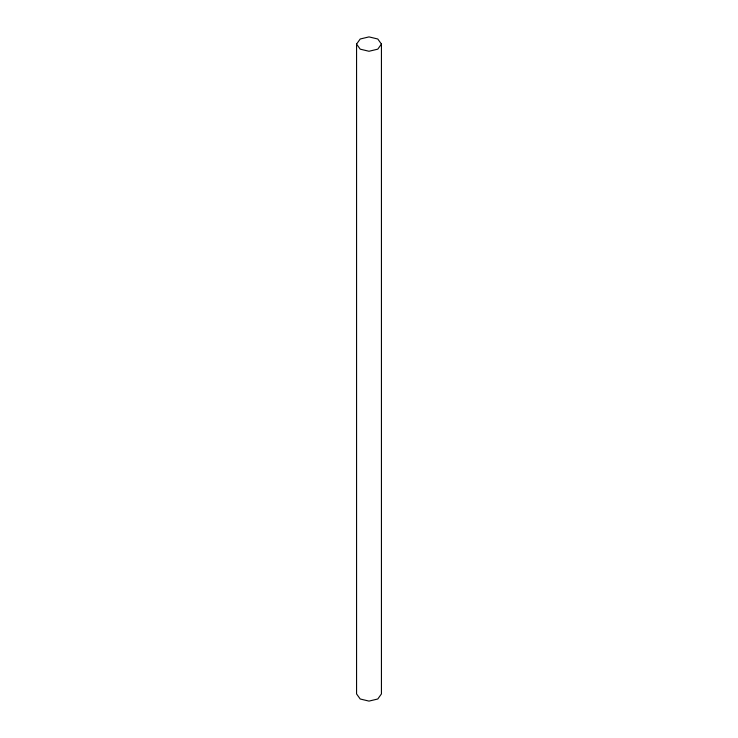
<?xml version="1.0" encoding="UTF-8"?>
<svg xmlns="http://www.w3.org/2000/svg" width="738" height="738" viewBox="0 0 738 738"><rect width="100%" height="100%" fill="white"/><g stroke="black" fill="none" stroke-linecap="round" stroke-linejoin="round"><path stroke-width="1.11" d="M356.565 44.077L360.209 39.003L369 36.9L377.791 39.003L381.435 44.077L381.435 693.923L377.791 698.997L369 701.1L360.209 698.997L356.565 693.923L356.565 44.077L360.209 49.16L369 51.263L377.791 49.16L381.435 44.077"/></g></svg>
